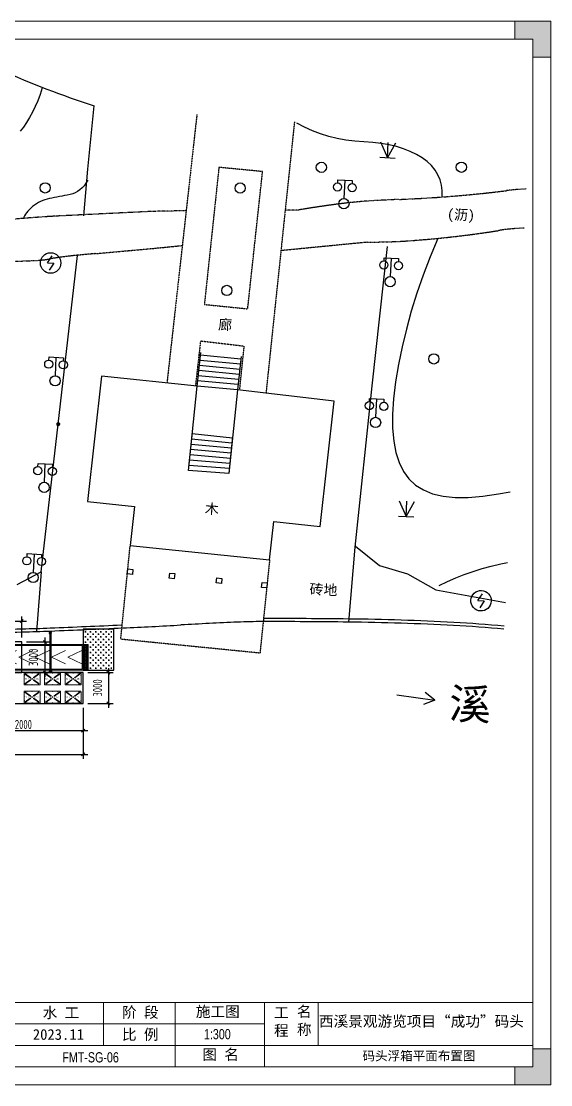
# Model space of a CAD drawing. Header units: millimetres. Extents: x 4 to 2106212, y -117026 to 198097.
# Drawn here: x 1288262 to 1340055, y 86526 to 190477 of the extents above; entities that cross this region are included whole.
import ezdxf
from ezdxf.enums import TextEntityAlignment as Align

# ---------------------------------------------------------------- set-up
doc = ezdxf.new("R2010")
doc.units = ezdxf.units.MM
for name, pattern in [('CENTER', [0.6, 0.375, -0.075, 0.075, -0.075]), ('X32', [1.5, 1, -0.5]), ('X6', [2, 1, -1])]:
    doc.linetypes.add(name, pattern=pattern)
doc.layers.add('HR-pontoon', color=161, linetype='Continuous')
doc.layers.add('粗实线', color=7, linetype='Continuous')
for name, color, linetype, lineweight in [('图框', 7, 'Continuous', 13), ('抱桩器', 1, 'Continuous', 18), ('文本', 3, 'Continuous', 13), ('浮箱', 160, 'Continuous', 20)]:
    doc.layers.add(name, color=color, linetype=linetype, lineweight=lineweight)
doc.styles.add('Arial', font='arial.ttf')
doc.styles.add('hztxt', font='ros1.shx', dxfattribs={"width": 0.8, "bigfont": 'hztxt.shx'})
doc.styles.get("Standard").update_dxf_attribs({"font": 'arial.ttf'})
doc.styles.add('宋体', font='')
doc.styles.get('宋体').set_extended_font_data('SimSun')
doc.linetypes.add('10422', pattern='A,2,[150,AAA.SHX,S=1,R=0,X=0,Y=1],2,[177,AAA.SHX,S=1,R=0,X=0,Y=0.8],1e-09', length=4)
doc.linetypes.add('444', pattern='A,4.5,[145,AAA.SHX,S=1,R=0,X=0,Y=1],4.5,-0.5,[146,AAA.SHX,S=1,R=0,X=0,Y=0],-0.5', length=10)
doc.dimstyles.new('DIM-300', dxfattribs={"dimscale": 300, "dimtxt": 3, "dimasz": 1, "dimexe": 1.5, "dimexo": 1.5, "dimgap": 0.5, "dimtad": 1, "dimdec": 0, "dimzin": 0, "dimdsep": 46, "dimtxsty": 'hztxt', "dimblk": 'OBLIQUE', "dimcen": 0, "dimdle": 1.5, "dimclrd": 9, "dimclre": 9, "dimclrt": 6, "dimadec": 0, "dimazin": 0, "dimtfac": 1, "dimtdec": 0, "dimtix": 1, "dimtofl": 0, "dimtmove": 2, "dimatfit": 0, "dimfxl": 5, "dimtolj": 1, "dimtzin": 0, "dimarcsym": 0})
pattern_1 = [(135, (-669974.417, -109419.865), (5e-15, 84.852814), [50, -70]), (135, (-669974.417, -109398.65), (5e-15, 84.852814), [20, -100]), (135, (-669995.63, -109419.865), (5e-15, 84.852814), [20, -100])]
pattern_2 = [(135, (-673974.717, -109419.865), (5e-15, 84.852814), [50, -70]), (135, (-673974.717, -109398.65), (5e-15, 84.852814), [20, -100]), (135, (-673995.93, -109419.865), (5e-15, 84.852814), [20, -100])]
pattern_3 = [(225, (43212.285, 45564.743), (4.49012806, -4.49012806), []), (225, (43207.795, 45564.743), (4.49012806, -4.49012806), [7.9375, -1.5875, 0, -1.5875])]
pattern_4 = [(225, (-344287.005, -129412.7357), (4.49012806, -4.49012806), []), (225, (-344291.495, -129412.7357), (4.49012806, -4.49012806), [7.9375, -1.5875, 0, -1.5875])]

# ---------------------------------------------------------------- blocks, each defined once
blk = doc.blocks.new('_Oblique')
at = {"color": 0, "linetype": 'ByBlock', "lineweight": -2}
blk.add_line((-0.5, -0.5), (0.5, 0.5), dxfattribs=at)
blk = doc.blocks.new('*D83')
at = {"color": 9, "lineweight": -2, "transparency": 16777216}
for p, q in [((1282315, 130255), (1282315, 132304)), ((1288315, 130255), (1288315, 132304)), ((1281865, 131854), (1288765, 131854))]:
    blk.add_line(p, q, dxfattribs=at)
at = {"layer": 'Defpoints', "color": 0, "transparency": 16777216}
for p in [(1288315, 131854), (1282315, 129805), (1288315, 129805)]:
    blk.add_point(p, dxfattribs=at)
at = {"color": 9, "lineweight": -2, "transparency": 16777216, "xscale": 300, "yscale": 300, "zscale": 300, "rotation": 180}
blk.add_blockref('_Oblique', (1282315, 131854), dxfattribs=at)
at = {"color": 9, "lineweight": -2, "transparency": 16777216, "xscale": 300, "yscale": 300, "zscale": 300}
blk.add_blockref('_Oblique', (1288315, 131854), dxfattribs=at)
at = {"color": 6, "transparency": 16777216, "insert": (1285315, 132454), "char_height": 900, "attachment_point": 5, "style": 'hztxt'}
blk.add_mtext('\\A1;6000', dxfattribs=at)
blk = doc.blocks.new('*U581')
at = {"layer": '抱桩器'}
h = blk.add_hatch(dxfattribs=at)
h.set_pattern_fill('GOST_GLASS', color=252, scale=10, angle=90)
h.set_pattern_definition(pattern_1)
h.paths.add_polyline_path([(-3750, 1250), (-3750, -1250), (-4750, -1250), (-4750, 1250)])
h = blk.add_hatch(dxfattribs=at)
h.set_pattern_fill('GOST_GLASS', color=252, scale=10, angle=90)
h.set_pattern_definition(pattern_2)
h.paths.add_polyline_path([(4250, 1250), (4250, -1250), (4750, -1250), (4750, 1250)])
at = {"layer": '抱桩器', "color": 252}
for points in [[(-3750, 1250), (-3750, -1250), (-4750, -1250), (-4750, 1250)], [(4250, -1250), (-3750, -1250), (-3750, 1250), (4250, 1250)], [(4150, -1150), (-3650, -1150), (-3650, 1150), (4150, 1150)], [(4250, 1250), (4250, -1250), (4750, -1250), (4750, 1250)]]:
    blk.add_lwpolyline(points, close=True, dxfattribs=at)
for points in [[(-2284, -650), (-3634, 0), (-2284, 650)], [(-684, -650), (-2034, 0), (-684, 650)], [(916, -650), (-434, 0), (916, 650)], [(2516, -650), (1166, 0), (2516, 650)], [(4116, -650), (2766, 0), (4116, 650)]]:
    blk.add_lwpolyline(points, dxfattribs=at)
blk = doc.blocks.new('*U582')
at = {"color": 0, "linetype": 'ByBlock', "lineweight": -2, "transparency": 16777216}
blk.add_blockref('*U581', (0, 0), dxfattribs=at)
blk = doc.blocks.new('*U583')
at = {"layer": '抱桩器'}
h = blk.add_hatch(dxfattribs=at)
h.set_pattern_fill('GOST_GLASS', color=252, scale=10, angle=90)
h.set_pattern_definition(pattern_1)
h.paths.add_polyline_path([(-3750, 1250), (-3750, -1250), (-4750, -1250), (-4750, 1250)])
h = blk.add_hatch(dxfattribs=at)
h.set_pattern_fill('GOST_GLASS', color=252, scale=10, angle=90)
h.set_pattern_definition(pattern_2)
h.paths.add_polyline_path([(4250, 1250), (4250, -1250), (4750, -1250), (4750, 1250)])
at = {"layer": '抱桩器', "color": 252}
for points in [[(-3750, 1250), (-3750, -1250), (-4750, -1250), (-4750, 1250)], [(4250, -1250), (-3750, -1250), (-3750, 1250), (4250, 1250)], [(4150, -1150), (-3650, -1150), (-3650, 1150), (4150, 1150)], [(4250, 1250), (4250, -1250), (4750, -1250), (4750, 1250)]]:
    blk.add_lwpolyline(points, close=True, dxfattribs=at)
for points in [[(-2284, -650), (-3634, 0), (-2284, 650)], [(-684, -650), (-2034, 0), (-684, 650)], [(916, -650), (-434, 0), (916, 650)], [(2516, -650), (1166, 0), (2516, 650)], [(4116, -650), (2766, 0), (4116, 650)]]:
    blk.add_lwpolyline(points, dxfattribs=at)
blk = doc.blocks.new('*U584')
at = {"color": 0, "linetype": 'ByBlock', "lineweight": -2, "transparency": 16777216}
blk.add_blockref('*U583', (0, 0), dxfattribs=at)
blk = doc.blocks.new('MT-ZP')
h = blk.add_hatch()
h.set_pattern_fill('CROSS', color=252, scale=40)
h.paths.add_polyline_path([(680224, 262476), (680224, 260976), (680724, 260976), (680724, 258476), (683224, 258476), (683224, 262476)])
h = blk.add_hatch()
h.set_pattern_fill('CROSS', color=252, scale=40)
h.set_pattern_definition([(0, (46060, 0), (254, 254), [127, -381]), (90, (46123.5, -63.5), (-254, 254), [127, -381])])
h.paths.add_polyline_path([(726284, 262476), (726284, 260976), (726784, 260976), (726784, 258476), (729284, 258476), (729284, 262476)])
at = {"layer": 'HR-pontoon', "color": 252}
for points in [[(680224, 258476), (683224, 258476), (683224, 262476), (680224, 262476)], [(726284, 258476), (729284, 258476), (729284, 262476), (726284, 262476)], [(668224, 261226), (668224, 258226), (674224, 258226), (674224, 261226)], [(714284, 261226), (714284, 258226), (720284, 258226), (720284, 261226)], [(656209, 258226), (656209, 255226), (668209, 255226), (668209, 258226)], [(668224, 258226), (668224, 255226), (680224, 255226), (680224, 258226)], [(680239, 258226), (680239, 255226), (692239, 255226), (692239, 258226)], [(692254, 258226), (692254, 255226), (702254, 255226), (702254, 258226)], [(702269, 258226), (702269, 255226), (714269, 255226), (714269, 258226)], [(714284, 258226), (714284, 255226), (726284, 255226), (726284, 258226)]]:
    blk.add_lwpolyline(points, close=True, dxfattribs=at)
at = {"color": 252}
for name, p in [('*U582', (675974, 259726)), ('*U584', (722034, 259726))]:
    blk.add_blockref(name, p, dxfattribs=at)
blk = doc.blocks.new('*U81')
blk.add_blockref('MT-ZP', (-692747, -252919))
blk = doc.blocks.new('*U82')
at = {"color": 0, "linetype": 'ByBlock', "lineweight": -2, "transparency": 16777216}
blk.add_blockref('*U81', (0, 0), dxfattribs=at)
blk = doc.blocks.new('*D533')
at = {"color": 9, "lineweight": -2, "transparency": 16777216}
for p, q in [((1296787, 127255), (1296787, 123355)), ((1294765, 126805), (1297237, 126805)), ((1294765, 123805), (1297237, 123805))]:
    blk.add_line(p, q, dxfattribs=at)
at = {"layer": 'Defpoints', "color": 0, "transparency": 16777216}
for p in [(1294315, 126805), (1294315, 123805), (1296787, 123805)]:
    blk.add_point(p, dxfattribs=at)
at = {"color": 9, "lineweight": -2, "transparency": 16777216, "xscale": 300, "yscale": 300, "zscale": 300}
for p, rotation in [((1296787, 126805), 90), ((1296787, 123805), 270)]:
    blk.add_blockref('_Oblique', p, dxfattribs=dict(at, rotation=rotation))
at = {"color": 6, "transparency": 16777216, "insert": (1295724, 125305), "char_height": 900, "attachment_point": 5, "rotation": 90, "style": 'hztxt'}
blk.add_mtext('\\A1;3000', dxfattribs=at)
blk = doc.blocks.new('*D540')
at = {"color": 9, "lineweight": -2, "transparency": 16777216}
for p, q in [((1282315, 123355), (1282315, 120688)), ((1294315, 123355), (1294315, 120688)), ((1281865, 121138), (1294765, 121138))]:
    blk.add_line(p, q, dxfattribs=at)
at = {"layer": 'Defpoints', "color": 0, "transparency": 16777216}
for p in [(1282315, 123805), (1294315, 123805), (1294315, 121138)]:
    blk.add_point(p, dxfattribs=at)
at = {"color": 9, "lineweight": -2, "transparency": 16777216, "xscale": 300, "yscale": 300, "zscale": 300, "rotation": 180}
blk.add_blockref('_Oblique', (1282315, 121138), dxfattribs=at)
at = {"color": 9, "lineweight": -2, "transparency": 16777216, "xscale": 300, "yscale": 300, "zscale": 300}
blk.add_blockref('_Oblique', (1294315, 121138), dxfattribs=at)
at = {"color": 6, "transparency": 16777216, "insert": (1288315, 121738), "char_height": 900, "attachment_point": 5, "style": 'hztxt'}
blk.add_mtext('\\A1;12000', dxfattribs=at)
blk = doc.blocks.new('*D534')
at = {"color": 9, "lineweight": -2, "transparency": 16777216}
for p, q in [((1224240, 123355), (1224240, 118370)), ((1294315, 123355), (1294315, 118370)), ((1223790, 118820), (1294765, 118820))]:
    blk.add_line(p, q, dxfattribs=at)
at = {"layer": 'Defpoints', "color": 0, "transparency": 16777216}
for p in [(1224240, 123805), (1294315, 123805), (1294315, 118820)]:
    blk.add_point(p, dxfattribs=at)
at = {"color": 9, "lineweight": -2, "transparency": 16777216, "xscale": 300, "yscale": 300, "zscale": 300, "rotation": 180}
blk.add_blockref('_Oblique', (1224240, 118820), dxfattribs=at)
at = {"color": 9, "lineweight": -2, "transparency": 16777216, "xscale": 300, "yscale": 300, "zscale": 300}
blk.add_blockref('_Oblique', (1294315, 118820), dxfattribs=at)
at = {"color": 6, "transparency": 16777216, "insert": (1259278, 119420), "char_height": 900, "attachment_point": 5, "style": 'hztxt'}
blk.add_mtext('\\A1;70075', dxfattribs=at)
blk = doc.blocks.new('*U1997')
h = blk.add_hatch()
h.set_pattern_fill('ANSI35', color=4, angle=180)
h.set_pattern_definition(pattern_3)
h.paths.add_polyline_path([(24, -89), (36, -89), (36, -67), (24, -67)])
h.paths.add_polyline_path([(24, -31), (36, -31), (36, 11), (24, 11)])
h.paths.add_polyline_path([(-100, 11), (100, 11), (100, 21), (-100, 21)])
h.paths.add_polyline_path([(-36, -31), (-24, -31), (-24, 11), (-36, 11)])
h.paths.add_polyline_path([(-36, -89), (-24, -89), (-24, -67), (-36, -67)])
h = blk.add_hatch()
h.set_pattern_fill('ANSI35', color=4, angle=180)
h.set_pattern_definition(pattern_4)
h.paths.add_polyline_path([(-129, -116), (-150, -116), (-150, -104), (-129, -104)])
h.paths.add_polyline_path([(111, -116), (-111, -116), (-111, -104), (111, -104)])
h.paths.add_polyline_path([(150, -116), (129, -116), (129, -104), (150, -104)])
h.paths.add_polyline_path([(66, -104), (54, -104), (54, -67), (66, -67)])
h.paths.add_polyline_path([(66, -31), (54, -31), (54, -4), (66, -4)])
h.paths.add_polyline_path([(6, -31), (-6, -31), (-6, -4), (6, -4)])
h.paths.add_polyline_path([(6, -104), (-6, -104), (-6, -67), (6, -67)])
h.paths.add_polyline_path([(-54, -104), (-66, -104), (-66, -67), (-54, -67)])
h.paths.add_polyline_path([(-54, -31), (-66, -31), (-66, -4), (-54, -4)])
at = {"color": 4}
for points in [[(100, 11), (-100, 11), (-100, 21), (100, 21), (100, 11)], [(-36, -89), (-36, 11), (-24, 11), (-24, -89), (-36, -89)], [(24, -89), (24, 11), (36, 11), (36, -89), (24, -89)], [(150, -116), (-150, -116), (-150, -104), (150, -104), (150, -116)], [(-66, -104), (-66, -4), (-54, -4), (-54, -104), (-66, -104)], [(-6, -104), (-6, -4), (6, -4), (6, -104), (-6, -104)], [(54, -104), (54, -4), (66, -4), (66, -104), (54, -104)]]:
    blk.add_lwpolyline(points, dxfattribs=at)
at = {"layer": 'Defpoints', "color": 4}
for points in [[(-100, 21), (-50, 21), (-50, 121), (-100, 21)], [(100, 21), (50, 21), (50, 121), (100, 21)]]:
    blk.add_lwpolyline(points, dxfattribs=at)
at = {"layer": 'Defpoints', "color": 4, "linetype": 'CENTER', "ltscale": 2}
for points in [[(-129, -116), (-111, -116), (-111, -104), (-129, -104)], [(-66, -31), (-54, -31), (-54, -67), (-66, -67)], [(-36, -31), (-24, -31), (-24, -67), (-36, -67)], [(-6, -31), (6, -31), (6, -67), (-6, -67)], [(24, -31), (36, -31), (36, -67), (24, -67)], [(54, -31), (66, -31), (66, -67), (54, -67)], [(129, -116), (111, -116), (111, -104), (129, -104)]]:
    blk.add_lwpolyline(points, close=True, dxfattribs=at)
for points in [[(-120, -99), (-120, -111), (-120, -121)], [(-66, -49), (66, -49)], [(-66, -49), (66, -49)], [(120, -99), (120, -111), (120, -121)]]:
    blk.add_lwpolyline(points, dxfattribs=at)
blk = doc.blocks.new('*U2004')
at = {"layer": '粗实线', "color": 0, "linetype": 'ByBlock', "lineweight": -2, "transparency": 16777216}
blk.add_blockref('*U1997', (0, 0), dxfattribs=at)
blk = doc.blocks.new('*U2005')
h = blk.add_hatch()
h.set_pattern_fill('ANSI35', color=4, angle=180)
h.set_pattern_definition(pattern_3)
h.paths.add_polyline_path([(24, -89), (36, -89), (36, -67), (24, -67)])
h.paths.add_polyline_path([(24, -31), (36, -31), (36, 11), (24, 11)])
h.paths.add_polyline_path([(-100, 11), (100, 11), (100, 21), (-100, 21)])
h.paths.add_polyline_path([(-36, -31), (-24, -31), (-24, 11), (-36, 11)])
h.paths.add_polyline_path([(-36, -89), (-24, -89), (-24, -67), (-36, -67)])
h = blk.add_hatch()
h.set_pattern_fill('ANSI35', color=4, angle=180)
h.set_pattern_definition(pattern_4)
h.paths.add_polyline_path([(-129, -116), (-150, -116), (-150, -104), (-129, -104)])
h.paths.add_polyline_path([(111, -116), (-111, -116), (-111, -104), (111, -104)])
h.paths.add_polyline_path([(150, -116), (129, -116), (129, -104), (150, -104)])
h.paths.add_polyline_path([(66, -104), (54, -104), (54, -67), (66, -67)])
h.paths.add_polyline_path([(66, -31), (54, -31), (54, -4), (66, -4)])
h.paths.add_polyline_path([(6, -31), (-6, -31), (-6, -4), (6, -4)])
h.paths.add_polyline_path([(6, -104), (-6, -104), (-6, -67), (6, -67)])
h.paths.add_polyline_path([(-54, -104), (-66, -104), (-66, -67), (-54, -67)])
h.paths.add_polyline_path([(-54, -31), (-66, -31), (-66, -4), (-54, -4)])
at = {"color": 4}
for points in [[(100, 11), (-100, 11), (-100, 21), (100, 21), (100, 11)], [(-36, -89), (-36, 11), (-24, 11), (-24, -89), (-36, -89)], [(24, -89), (24, 11), (36, 11), (36, -89), (24, -89)], [(150, -116), (-150, -116), (-150, -104), (150, -104), (150, -116)], [(-66, -104), (-66, -4), (-54, -4), (-54, -104), (-66, -104)], [(-6, -104), (-6, -4), (6, -4), (6, -104), (-6, -104)], [(54, -104), (54, -4), (66, -4), (66, -104), (54, -104)]]:
    blk.add_lwpolyline(points, dxfattribs=at)
at = {"layer": 'Defpoints', "color": 4}
for points in [[(-100, 21), (-50, 21), (-50, 121), (-100, 21)], [(100, 21), (50, 21), (50, 121), (100, 21)]]:
    blk.add_lwpolyline(points, dxfattribs=at)
at = {"layer": 'Defpoints', "color": 4, "linetype": 'CENTER', "ltscale": 2}
for points in [[(-129, -116), (-111, -116), (-111, -104), (-129, -104)], [(-66, -31), (-54, -31), (-54, -67), (-66, -67)], [(-36, -31), (-24, -31), (-24, -67), (-36, -67)], [(-6, -31), (6, -31), (6, -67), (-6, -67)], [(24, -31), (36, -31), (36, -67), (24, -67)], [(54, -31), (66, -31), (66, -67), (54, -67)], [(129, -116), (111, -116), (111, -104), (129, -104)]]:
    blk.add_lwpolyline(points, close=True, dxfattribs=at)
for points in [[(-120, -99), (-120, -111), (-120, -121)], [(-66, -49), (66, -49)], [(-66, -49), (66, -49)], [(120, -99), (120, -111), (120, -121)]]:
    blk.add_lwpolyline(points, dxfattribs=at)
blk = doc.blocks.new('*U1996')
at = {"layer": '粗实线', "color": 0, "linetype": 'ByBlock', "lineweight": -2, "transparency": 16777216}
blk.add_blockref('*U2005', (0, 0), dxfattribs=at)
blk = doc.blocks.new('*U1971')
at = {"layer": '粗实线', "color": 4}
for points in [[(-50, 1863), (-50, -1863)], [(50, 1863), (50, -1863)]]:
    blk.add_lwpolyline(points, dxfattribs=at)
at = {"layer": '粗实线', "color": 4, "xscale": -1, "rotation": 179.9999997006857}
blk.add_blockref('*U1996', (0, 1884), dxfattribs=at)
at = {"layer": '粗实线', "color": 4, "rotation": 359.9999997006856}
blk.add_blockref('*U2004', (0, -1884), dxfattribs=at)
blk = doc.blocks.new('*U1972')
at = {"color": 0, "linetype": 'ByBlock', "lineweight": -2, "transparency": 16777216}
blk.add_blockref('*U1971', (0, 0), dxfattribs=at)
blk = doc.blocks.new('jytkjyk')
at = {"layer": '粗实线', "color": 252, "linetype": 'Continuous'}
for p, q in [((520520, 184016, 15000), (520511, 183981, 15000)), ((520304, 183327, 15000), (520074, 182711, 15000)), ((520511, 183981, 15000), (520304, 183327, 15000)), ((519824, 182131, 15000), (519560, 181584, 15000)), ((520074, 182711, 15000), (519824, 182131, 15000)), ((519281, 181070, 15000), (518988, 180589, 15000)), ((519560, 181584, 15000), (519281, 181070, 15000)), ((518680, 180142, 15000), (518357, 179728, 15000)), ((518988, 180589, 15000), (518680, 180142, 15000)), ((546162, 180127, 14000), (545403, 180523, 14000)), ((546939, 179780, 14000), (546162, 180127, 14000)), ((547733, 179479, 14000), (546939, 179780, 14000)), ((548545, 179227, 14000), (547733, 179479, 14000)), ((549374, 179021, 14000), (548545, 179227, 14000)), ((550221, 178863, 14000), (549374, 179021, 14000)), ((551086, 178753, 14000), (550221, 178863, 14000)), ((551968, 178690, 14000), (551086, 178753, 14000)), ((552837, 178631, 14000), (551968, 178690, 14000)), ((553661, 178533, 14000), (552837, 178631, 14000)), ((554441, 178397, 14000), (553661, 178533, 14000)), ((555176, 178221, 14000), (554441, 178397, 14000)), ((555866, 178006, 14000), (555176, 178221, 14000)), ((556512, 177753, 14000), (555866, 178006, 14000)), ((557113, 177460, 14000), (556512, 177753, 14000)), ((557669, 177128, 14000), (557113, 177460, 14000)), ((558167, 176762, 14000), (557669, 177128, 14000)), ((558592, 176365, 14000), (558167, 176762, 14000)), ((558945, 175937, 14000), (558592, 176365, 14000)), ((559225, 175479, 14000), (558945, 175937, 14000)), ((524789, 174653, 14000), (524604, 174402, 14000)), ((524960, 174934, 14000), (524789, 174653, 14000)), ((559433, 174990, 14000), (559225, 175479, 14000)), ((559567, 174470, 14000), (559433, 174990, 14000)), ((523492, 173604, 14000), (523232, 173536, 14000)), ((523740, 173703, 14000), (523492, 173604, 14000)), ((523975, 173832, 14000), (523740, 173703, 14000)), ((524198, 173992, 14000), (523975, 173832, 14000)), ((524407, 174182, 14000), (524198, 173992, 14000)), ((524604, 174402, 14000), (524407, 174182, 14000)), ((559630, 173920, 14000), (559567, 174470, 14000)), ((559619, 173339, 14000), (559630, 173920, 14000)), ((519944, 172642, 14000), (519751, 172508, 14000)), ((520143, 172762, 14000), (519944, 172642, 14000)), ((520348, 172868, 14000), (520143, 172762, 14000)), ((520559, 172961, 14000), (520348, 172868, 14000)), ((520776, 173039, 14000), (520559, 172961, 14000)), ((521000, 173103, 14000), (520776, 173039, 14000)), ((521230, 173153, 14000), (521000, 173103, 14000)), ((521466, 173196, 14000), (521230, 173153, 14000)), ((521705, 173241, 14000), (521466, 173196, 14000)), ((521949, 173287, 14000), (521705, 173241, 14000)), ((522197, 173335, 14000), (521949, 173287, 14000)), ((522449, 173383, 14000), (522197, 173335, 14000)), ((522706, 173433, 14000), (522449, 173383, 14000)), ((522967, 173484, 14000), (522706, 173433, 14000)), ((523232, 173536, 14000), (522967, 173484, 14000)), ((518874, 171616, 14000), (518789, 171475, 14000)), ((518976, 171759, 14000), (518874, 171616, 14000)), ((519097, 171905, 14000), (518976, 171759, 14000)), ((519235, 172054, 14000), (519097, 171905, 14000)), ((519391, 172205, 14000), (519235, 172054, 14000)), ((519565, 172359, 14000), (519391, 172205, 14000)), ((519751, 172508, 14000), (519565, 172359, 14000)), ((518722, 171336, 14000), (518673, 171201, 14000)), ((518789, 171475, 14000), (518722, 171336, 14000)), ((559196, 169242, 14000), (558452, 167449, 14000)), ((558452, 167449, 14000), (557773, 165668, 14000)), ((557773, 165668, 14000), (557160, 163898, 14000)), ((557160, 163898, 14000), (556613, 162140, 14000)), ((556613, 162140, 14000), (556131, 160394, 14000)), ((556131, 160394, 14000), (555714, 158660, 14000)), ((535655, 154816, 100000), (536037, 158097, 100000)), ((555714, 158660, 14000), (555362, 156937, 14000)), ((539892, 156944, 100000), (535948, 157332, 100000)), ((539950, 157441, 100000), (536007, 157835, 100000)), ((539981, 157700, 100000), (539603, 154460, 100000)), ((539777, 155951, 100000), (535831, 156326, 100000)), ((539835, 156447, 100000), (535889, 156829, 100000)), ((555362, 156937, 14000), (555076, 155226, 14000)), ((526311, 155798), (524948, 143544)), ((535655, 154816), (526311, 155798)), ((539661, 154957, 100000), (535713, 155320, 100000)), ((539719, 155454, 100000), (535772, 155823, 100000)), ((555076, 155226, 14000), (554875, 153586, 14000)), ((534818, 146557), (535655, 154816)), ((539603, 154460, 100000), (535655, 154816, 100000)), ((539603, 154460), (538772, 146259)), ((549054, 153328), (539603, 154460)), ((547694, 141086), (549054, 153328)), ((554875, 153586, 14000), (554778, 152076, 14000)), ((554778, 152076, 14000), (554785, 150697, 14000)), ((534818, 146557, 100000), (535197, 150301, 100000)), ((539125, 149742, 100000), (535181, 150137, 100000)), ((539141, 149901, 100000), (538772, 146259, 100000)), ((554785, 150697, 14000), (554896, 149447, 14000)), ((539024, 148747, 100000), (535077, 149114, 100000)), ((539074, 149244, 100000), (535129, 149625, 100000)), ((554896, 149447, 14000), (555111, 148328, 14000)), ((538923, 147751, 100000), (534973, 148091, 100000)), ((538974, 148249, 100000), (535025, 148603, 100000)), ((555111, 148328, 14000), (555431, 147338, 14000)), ((538822, 146756, 100000), (534870, 147069, 100000)), ((538873, 147254, 100000), (534922, 147580, 100000)), ((555431, 147338, 14000), (555854, 146479, 14000)), ((538772, 146259), (534818, 146557)), ((538772, 146259, 100000), (534818, 146557, 100000)), ((555854, 146479, 14000), (556381, 145750, 14000)), ((556381, 145750, 14000), (557025, 145146, 14000)), ((557025, 145146, 14000), (557798, 144662, 14000)), ((557798, 144662, 14000), (558700, 144299, 14000)), ((524948, 143544), (529528, 143049)), ((558700, 144299, 14000), (559732, 144056, 14000)), ((559732, 144056, 14000), (560892, 143933, 14000)), ((560892, 143933, 14000), (562182, 143930, 14000)), ((562182, 143930, 14000), (563601, 144048, 14000)), ((563601, 144048, 14000), (565149, 144286, 14000)), ((565149, 144286, 14000), (566297, 144484, 14000)), ((529528, 143049), (529116, 139230)), ((542754, 137819), (543159, 141576)), ((543159, 141576), (547694, 141086)), ((529116, 139230), (542754, 137819)), ((563540, 136981, 13000), (564439, 137228, 13000)), ((564439, 137228, 13000), (565358, 137448, 13000)), ((565358, 137448, 13000), (566017, 137583, 13000)), ((528836, 136455, 13551), (528886, 136952, 13551)), ((529333, 136404, 13551), (528836, 136455, 13551)), ((528886, 136952, 13551), (529384, 136902, 13551)), ((529384, 136902, 13551), (529333, 136404, 13551)), ((532932, 136042, 13551), (532982, 136539, 13551)), ((532982, 136539, 13551), (533480, 136489, 13551)), ((533480, 136489, 13551), (533430, 135992, 13551)), ((560963, 136071, 13000), (561802, 136402, 13000)), ((561802, 136402, 13000), (562661, 136705, 13000)), ((562661, 136705, 13000), (563540, 136981, 13000)), ((533430, 135992, 13551), (532932, 136042, 13551)), ((537538, 135578, 13551), (537588, 136075, 13551)), ((538035, 135528, 13551), (537538, 135578, 13551)), ((537588, 136075, 13551), (538085, 136025, 13551)), ((538085, 136025, 13551), (538035, 135528, 13551)), ((541973, 135131, 13551), (542023, 135629, 13551)), ((542023, 135629, 13551), (542520, 135579, 13551)), ((542520, 135579, 13551), (542470, 135081, 13551)), ((559346, 135325, 13000), (560145, 135712, 13000)), ((560145, 135712, 13000), (560963, 136071, 13000)), ((542470, 135081, 13551), (541973, 135131, 13551)), ((558926, 124125, 100000), (557982, 124865, 100000)), ((555214, 124652, 100000), (558926, 124125, 100000)), ((558926, 124125, 100000), (557813, 123677, 100000))]:
    blk.add_line(p, q, dxfattribs=at)
at = {"layer": '粗实线', "color": 252}
for p, q in [((524969, 176031, 13824), (525589, 182211, 13824)), ((553607, 178677, 100000), (554282, 177142, 100000)), ((554282, 177142, 100000), (554356, 178640, 100000)), ((554282, 177142, 100000), (555105, 178603, 100000)), ((553533, 177179, 100000), (555031, 177105, 100000)), ((524568, 171459, 13824), (524969, 176031, 13824)), ((549422, 174677, 100000), (549436, 174977, 100000)), ((549436, 174977, 100000), (550835, 174905, 100000)), ((550046, 173143, 100000), (550135, 174941, 100000)), ((550835, 174905, 100000), (550820, 174606, 100000)), ((554248, 168468), (552744, 154850)), ((522079, 151097), (523960, 167574)), ((553952, 167054, 100000), (553967, 167353, 100000)), ((553967, 167353, 100000), (555365, 167282, 100000)), ((554577, 165520, 100000), (554666, 167318, 100000)), ((555365, 167282, 100000), (555350, 166982, 100000)), ((521173, 157364, 100000), (521187, 157663, 100000)), ((521187, 157663, 100000), (522586, 157592, 100000)), ((521798, 155830, 100000), (521887, 157628, 100000)), ((522586, 157592, 100000), (522571, 157292, 100000)), ((552744, 154850), (551106, 139068)), ((552523, 153301, 100000), (552538, 153601, 100000)), ((552538, 153601, 100000), (553936, 153529, 100000)), ((553148, 151767, 100000), (553237, 153565, 100000)), ((553936, 153529, 100000), (553921, 153230, 100000)), ((520395, 136674), (522079, 151097)), ((520096, 146953, 100000), (520110, 147252, 100000)), ((520110, 147252, 100000), (521509, 147181, 100000)), ((520720, 145419, 100000), (520810, 147217, 100000)), ((521509, 147181, 100000), (521494, 146881, 100000)), ((555444, 143613, 100000), (556119, 142078, 100000)), ((556119, 142078, 100000), (556194, 143576, 100000)), ((556119, 142078, 100000), (556943, 143539, 100000)), ((555370, 142115, 100000), (556868, 142041, 100000)), ((519031, 138139, 100000), (519046, 138439, 100000)), ((519046, 138439, 100000), (520444, 138367, 100000)), ((519656, 136605, 100000), (519745, 138403, 100000)), ((520444, 138367, 100000), (520429, 138068, 100000)), ((551106, 139068), (550470, 131750)), ((551160, 139178), (553494, 137282)), ((553494, 137282), (556240, 136458)), ((518065, 135433), (520395, 136674)), ((520395, 136674, 13497), (519938, 130825, 13497)), ((556240, 136458), (559025, 134901)), ((559025, 134901), (565840, 133648)), ((563138, 133847, 100000), (563571, 134519, 100000)), ((563138, 133847, 100000), (563738, 133818, 100000)), ((563738, 133818, 100000), (563304, 133145, 100000))]:
    blk.add_line(p, q, dxfattribs=at)
at = {"layer": '粗实线', "color": 252, "linetype": 'X32'}
for p, q in [((535643, 181354), (532715, 155139)), ((545184, 180642), (542404, 154160)), ((537797, 176196), (536374, 162798)), ((542068, 175784), (537797, 176196)), ((540613, 162368), (542068, 175784)), ((536374, 162798), (540613, 162368)), ((535993, 159205), (535499, 154833)), ((540271, 158706), (535993, 159205)), ((539825, 154434), (540271, 158706)), ((528193, 130070), (529116, 139230)), ((542753, 137818), (541811, 128712)), ((541811, 128712), (528193, 130070))]:
    blk.add_line(p, q, dxfattribs=at)
at = {"layer": '粗实线', "color": 252, "linetype": 'X6'}
for q in [(543964, 168065), (552318, 168880)]:
    blk.add_line((552318, 168880), q, dxfattribs=at)
at = {"layer": '粗实线', "color": 252}
for points in [[(521036, 166865), (521470, 167537)], [(521036, 166865), (521636, 166836)], [(521636, 166836), (521202, 166163)]]:
    blk.add_lwpolyline(points, dxfattribs=at)
at = {"layer": '粗实线', "color": 252, "linetype": 'Continuous', "const_width": 200, "elevation": 13620, "flags": 128}
blk.add_lwpolyline([(521980, 151102, 1), (522179, 151092, 1)], format="xyb", close=True, dxfattribs=at)
at = {"layer": '粗实线', "color": 252}
for centre, radius in [((547816, 176199, 100000), 500), ((561513, 176206, 100000), 500), ((520802, 174189, 100000), 500), ((539872, 174176, 100000), 500), ((549402, 174278, 100000), 400), ((550826, 174206, 100000), 400), ((550022, 172644, 100000), 500), ((521336, 166850, 100000), 1000), ((553932, 166654, 100000), 400), ((555357, 166582, 100000), 400), ((554552, 165020, 100000), 500), ((538576, 164166, 100000), 500), ((521153, 156964, 100000), 400), ((522578, 156892, 100000), 400), ((558820, 157475, 100000), 500), ((521773, 155330, 100000), 500), ((552504, 152902, 100000), 400), ((553928, 152830, 100000), 400), ((553123, 151268, 100000), 500), ((520076, 146553, 100000), 400), ((521501, 146481, 100000), 400), ((520696, 144919, 100000), 500), ((519011, 137740, 100000), 400), ((520436, 137668, 100000), 400), ((519631, 136106, 100000), 500)]:
    blk.add_circle(centre, radius, dxfattribs=at)
blk.add_arc((553793, 269442), 91677, 245.93425, 252.08269, dxfattribs=at)
at = {"layer": '粗实线', "color": 252, "linetype": 'X6'}
for centre, radius, start, end in [((550525, 298448), 125477, 272.85327, 277.05008), ((569095, 148288), 25827, 92.78691, 97.05008), ((561104, 81624), 91725, 96.89136, 99.7838), ((555569, 127424), 45592, 92.78829, 96.89136), ((604870, -884856), 1059072, 92.675032, 92.788293), ((535483, 600250), 427654, 272.67503, 272.85327), ((732506, -4035277), 4211976, 92.744889, 92.866169), ((532415, 138156), 33749, 91.26489, 92.74489), ((540046, -207472), 379462, 90.82352, 91.26489), ((542775, -284601), 456625, 89.65596, 89.81129), ((534961, -36328), 208175, 93.88964, 95.37025), ((524851, 112359), 59145, 92.86617, 93.88965), ((549407, 269125), 100346, 273.60427, 279.04009), ((568262, 150617), 19652, 91.80974, 99.04009), ((436538, 1132068), 968447, 275.64468, 275.785641), ((549107, 367025), 198171, 270.92852, 271.64726), ((554035, 195657), 26732, 271.64726, 273.60427), ((527364, 131188), 36574, 95.43215, 99.66856), ((554030, -149240), 318267, 95.09974, 95.43215), ((293052, 2775119), 2617714, 275.099743, 275.215648), ((521510, 272353), 104543, 275.21565, 275.64468), ((320346, 5330042), 5166818, 272.479398, 272.480512), ((258392, 7212248), 7050007, 272.0776782, 272.123005), ((517336, 227057), 60018, 272.123, 272.15027), ((482441, 1156409), 990025, 272.150267, 272.156982), ((519265, 178722), 11645, 272.15698, 279.66856)]:
    blk.add_arc(centre, radius, start, end, dxfattribs=at)
at = {"layer": '粗实线', "color": 252, "linetype": '444'}
for centre, radius, start, end in [((542414, -548753), 680850, 89.321781, 90.021278), ((547536, -116057), 248124, 86.94216, 89.32178), ((483543, 1700180), 1569483, 271.1187, 271.278791), ((515194, 282309), 151258, 271.27879, 271.79402), ((515741, 264842), 133783, 271.79402, 272.3842), ((374450, 3658298), 3530179, 272.3842, 272.497756), ((554044, 5762), 126131, 84.70045, 86.94216)]:
    blk.add_arc(centre, radius, start, end, dxfattribs=at)
at = {"layer": '粗实线', "color": 252, "linetype": '10422'}
for centre, radius, start, end in [((374450, 3658298), 3530479, 272.3842, 272.499215), ((510643, 537987), 407197, 272.49922, 273.30004), ((556251, -252980), 385084, 92.47654, 93.30004), ((542081, 74632), 57165, 90.03062, 92.47654), ((542414, -548753), 680550, 89.32178, 90.030621), ((547536, -116057), 247824, 86.94216, 89.32178), ((554044, 5762), 125831, 84.69653, 86.94216), ((483543, 1700180), 1569783, 271.1187, 271.278791), ((515194, 282309), 151558, 271.27879, 271.79402), ((515741, 264842), 134083, 271.79402, 272.3842)]:
    blk.add_arc(centre, radius, start, end, dxfattribs=at)
at = {"layer": '粗实线', "color": 252}
blk.add_ellipse((563438, 133832, 100000), major_axis=(741, 671), ratio=1, start_param=5.497787143435147, end_param=11.78097245061473, dxfattribs=at)
blk.add_blockref('*U1972', (521312, 128805))
at = {"layer": '粗实线', "color": 252, "linetype": 'Continuous', "style": '宋体'}
for s, height, p in [('(沥)', 1000, (561476, 171485, 100000)), ('廊', 1000, (538414, 160846, 100000)), ('溪', 3000, (562382, 123781, 100000))]:
    blk.add_text(s, height=height, rotation=357.16432, dxfattribs=at).set_placement(p, align=Align.MIDDLE)
blk.add_text('木', height=1000, rotation=357.16432, dxfattribs=at).set_placement((537782, 142788, 100000), align=Align.MIDDLE_RIGHT)
blk.add_text('砖地', height=1000, rotation=357.16432, dxfattribs=at).set_placement((548023, 134924, 100000), align=Align.MIDDLE_CENTER)
blk = doc.blocks.new('GW-TK')
at = {"layer": '图框', "linetype": 'Continuous', "lineweight": 0}
h = blk.add_hatch(color=256, dxfattribs=at)
h.dxf.hatch_style = 1
h.paths.add_polyline_path([(927593.55, 464715.01), (927593.55, 464710.01), (927598.55, 464710.01), (927598.55, 464705.01), (927603.55, 464705.01), (927603.55, 464715.01)])
h = blk.add_hatch(color=256, dxfattribs=at)
h.dxf.hatch_style = 1
h.paths.add_polyline_path([(927603.55, 464418.01), (927603.55, 464428.01), (927598.55, 464428.01), (927598.55, 464423.01), (927593.55, 464423.01), (927593.55, 464418.01)])
at = {"layer": '图框', "linetype": 'Continuous'}
for p, q in [((927478.55, 464441.02), (927478.55, 464429.01)), ((927498.55, 464441.02), (927498.55, 464423.01)), ((927523.55, 464441.02), (927523.55, 464423.01)), ((927538.55, 464441.02), (927538.55, 464429.01)), ((927383.55, 464435.01), (927523.55, 464435.01)), ((927383.55, 464429.01), (927598.55, 464429.01))]:
    blk.add_line(p, q, dxfattribs=at)
at = {"layer": '图框'}
for points in [[(927183.55, 464715.01), (927603.55, 464715.01), (927603.55, 464418.01), (927183.55, 464418.01)], [(927188.55, 464710.01), (927598.55, 464710.01), (927598.55, 464423.01), (927188.55, 464423.01)]]:
    blk.add_lwpolyline(points, close=True, dxfattribs=at)
at = {"layer": '图框', "linetype": 'Continuous', "lineweight": 0}
for points in [[(927598.55, 464705.01), (927598.55, 464710.01), (927593.55, 464710.01), (927593.55, 464715.01), (927603.55, 464715.01), (927603.55, 464705.01)], [(927598.55, 464428.01), (927598.55, 464423.01), (927593.55, 464423.01), (927593.55, 464418.01), (927603.55, 464418.01), (927603.55, 464428.01)]]:
    blk.add_lwpolyline(points, close=True, dxfattribs=at)
at = {"layer": '图框', "linetype": 'Continuous'}
blk.add_lwpolyline([(927383.55, 464441.02), (927598.55, 464441.02)], dxfattribs=at)
at = {"layer": '图框', "color": 3, "linetype": 'Continuous', "char_height": 3, "attachment_point": 1}
for s, width, insert in [('\\pt9;{\\fSimSun|b0|i0|c134|p2;施工图}', 18.6303, (927504.36, 464439.94)), ('{\\fSimSun|b0|i0|c134|p2;水 工}', 11.224, (927461.55, 464439.63)), ('\\pt9;{\\fSimSun|b0|i0|c134|p2;西溪景观游览项目“成功”码头}', 60.0149, (927538.77, 464437.24)), ('{\\fSimSun|b0|i0|c134|p2;2023.11}', 11.224, (927458.8, 464433.55))]:
    blk.add_mtext_dynamic_manual_height_columns(s, width=width, gutter_width=17.5, heights=[0], dxfattribs=dict(at, insert=insert))
at = {"layer": '图框', "linetype": 'Continuous', "char_height": 3, "attachment_point": 1}
for s, width, insert in [('{\\fSimSun|b0|i0|c134|p2;名 称}', 5.2119, (927532.62, 464439.93)), ('{\\fSimSun|b0|i0|c134|p2;阶 段}', 17.4775, (927483.73, 464439.73)), ('{\\fSimSun|b0|i0|c134|p2;工 程}', 5.2119, (927526.21, 464439.66)), ('{\\fSimSun|b0|i0|c134|p2;比 例}', 10.9146, (927483.71, 464433.55)), ('{\\fSimSun|b0|i0|c134|p2;图 名}', 12.066, (927506.19, 464427.94))]:
    blk.add_mtext_dynamic_manual_height_columns(s, width=width, gutter_width=17.5, heights=[0], dxfattribs=dict(at, insert=insert))
blk = doc.blocks.new('*D2204')
at = {"color": 9, "lineweight": -2, "transparency": 16777216}
for p, q in [((1290578, 130255), (1290578, 126355)), ((1288765, 129805), (1291028, 129805)), ((1288765, 126805), (1291028, 126805))]:
    blk.add_line(p, q, dxfattribs=at)
at = {"layer": 'Defpoints', "color": 0, "transparency": 16777216}
for p in [(1288315, 129805), (1288315, 126805), (1290578, 126805)]:
    blk.add_point(p, dxfattribs=at)
at = {"color": 9, "lineweight": -2, "transparency": 16777216, "xscale": 300, "yscale": 300, "zscale": 300}
for p, rotation in [((1290578, 129805), 90), ((1290578, 126805), 270)]:
    blk.add_blockref('_Oblique', p, dxfattribs=dict(at, rotation=rotation))
at = {"color": 6, "transparency": 16777216, "insert": (1289446, 128305), "char_height": 900, "attachment_point": 5, "rotation": 90, "style": 'hztxt'}
blk.add_mtext('\\A1;3000', dxfattribs=at)
blk = doc.blocks.new('FX')
at = {"layer": '浮箱', "color": 5, "linetype": 'Continuous'}
for p, q in [((1949413, 182036, 0), (1949413, 183096, 0)), ((1949463, 183146, 0), (1950923, 183146, 0)), ((1950973, 183096, 0), (1950973, 182036, 0)), ((1950923, 181986, 0), (1949463, 181986, 0))]:
    blk.add_line(p, q, dxfattribs=at)
at = {"layer": '浮箱', "linetype": 'Continuous'}
for p, q in [((1949413, 182978, 0), (1949413, 182978, 0)), ((1949413, 182973, 0), (1949413, 182973, 0)), ((1949413, 182972, 0), (1949413, 182972, 0)), ((1949413, 182972, 0), (1949413, 182972, 0)), ((1949413, 182972, 0), (1949413, 182972, 0)), ((1949413, 182971, 0), (1949413, 182971, 0)), ((1949413, 182971, 0), (1949413, 182971, 0)), ((1949413, 182967, 0), (1949413, 182967, 0)), ((1950794, 183146, 0), (1950794, 183146, 0)), ((1950799, 183146, 0), (1950799, 183146, 0)), ((1950799, 183146, 0), (1950799, 183146, 0)), ((1950799, 183146, 0), (1950799, 183146, 0)), ((1950800, 183146, 0), (1950800, 183146, 0)), ((1950800, 183146, 0), (1950800, 183146, 0)), ((1950800, 183146, 0), (1950800, 183146, 0)), ((1950805, 183146, 0), (1950805, 183146, 0))]:
    blk.add_line(p, q, dxfattribs=at)
at = {"layer": '浮箱', "color": 1, "linetype": 'CENTER', "ltscale": 9.652}
for p, q in [((1949703, 183121, 0), (1949683, 183121, 0)), ((1949693, 183131, 0), (1949693, 183110, 0)), ((1950203, 183121, 0), (1950183, 183121, 0)), ((1950193, 183131, 0), (1950193, 183110, 0)), ((1950703, 183121, 0), (1950683, 183121, 0)), ((1950693, 183131, 0), (1950693, 183110, 0)), ((1949448, 182916, 0), (1949428, 182916, 0)), ((1949448, 182216, 0), (1949428, 182216, 0)), ((1949438, 182926, 0), (1949438, 182905, 0)), ((1949438, 182226, 0), (1949438, 182205, 0)), ((1949703, 182011, 0), (1949683, 182011, 0)), ((1949693, 182021, 0), (1949693, 182000, 0)), ((1950203, 182011, 0), (1950183, 182011, 0)), ((1950193, 182021, 0), (1950193, 182000, 0)), ((1950703, 182011, 0), (1950683, 182011, 0)), ((1950693, 182021, 0), (1950693, 182000, 0)), ((1950958, 182916, 0), (1950938, 182916, 0)), ((1950958, 182216, 0), (1950938, 182216, 0)), ((1950948, 182926, 0), (1950948, 182905, 0)), ((1950948, 182226, 0), (1950948, 182205, 0))]:
    blk.add_line(p, q, dxfattribs=at)
at = {"layer": '浮箱', "color": 5, "linetype": 'Continuous', "elevation": 0}
for points in [[(1949530, 183014, -1), (1949559, 183054), (1950045, 182703, -0.999989), (1950016, 182662), (1949530, 183014)], [(1950855, 183016, 1), (1950825, 183057), (1950340, 182703, 0.999989), (1950369, 182663), (1950855, 183016)], [(1949530, 182117, 1), (1949559, 182077), (1950045, 182428, 0.999989), (1950016, 182469), (1949530, 182117)], [(1950855, 182115, -1), (1950825, 182075), (1950340, 182428, -0.999989), (1950369, 182468), (1950855, 182115)]]:
    blk.add_lwpolyline(points, format="xyb", dxfattribs=at)
blk.add_lwpolyline([(1950208, 182586), (1950208, 182586)], dxfattribs=at)
at = {"layer": '浮箱', "color": 9, "linetype": 'Continuous'}
for centre in [(1949693, 183121, 0), (1950193, 183121, 0), (1950693, 183121, 0), (1949438, 182916, 0), (1949438, 182216, 0), (1949693, 182011, 0), (1950193, 182011, 0), (1950693, 182011, 0), (1950948, 182916, 0), (1950948, 182216, 0)]:
    blk.add_circle(centre, 7.5, dxfattribs=at)
at = {"layer": '浮箱', "color": 5, "linetype": 'Continuous'}
for radius in [25, 20]:
    blk.add_circle((1950193, 182566, 0), radius, dxfattribs=at)
at = {"layer": '浮箱', "color": 5, "linetype": 'Continuous', "extrusion": (0, 0, -1)}
for centre, start, end in [((-1949463, 183096, 0), 0, 90), ((-1950923, 183096, 0), 90, 180), ((-1949463, 182036, 0), 270, 0), ((-1950923, 182036, 0), 180, 270)]:
    blk.add_arc(centre, 50, start, end, dxfattribs=at)

msp = doc.modelspace()

# ---------------------------------------------------------------- linework, layer by layer
at = {"layer": '浮箱', "linetype": 'Continuous'}
for p, q in [((1290762.9918, 126780.0083, -0.001), (1290762.9918, 126780.1333, -0.001)), ((1290768.4452, 126780.1059, -0.001), (1290768.4452, 126780.0083, -0.001)), ((1290768.7774, 126780.1059, -0.001), (1290768.7774, 126780.0083, -0.001)), ((1290768.7824, 126780.1059, -0.001), (1290768.7824, 126780.0083, -0.001)), ((1290769.4667, 126780.0083, -0.001), (1290769.4667, 126780.1059, -0.001)), ((1290769.6716, 126780.0083, -0.001), (1290769.6716, 126780.1059, -0.001)), ((1290769.7314, 126780.0083, -0.001), (1290769.7314, 126780.1059, -0.001)), ((1290774.5362, 126780.1059, -0.001), (1290774.5362, 126780.0083, -0.001))]:
    msp.add_line(p, q, dxfattribs=at)

# ---------------------------------------------------------------- block references
at = {"xscale": 350, "yscale": 350, "zscale": 350}
msp.add_blockref('GW-TK', (-323321186.7011, -162459777.5503), dxfattribs=at)
for name, p in [('jytkjyk', (769800.0033, -0.0006, 0.001)), ('*U82', (1260777.9797, 121497.9818)), ('FX', (-660872.5045, -56372.5792, 0.0005)), ('FX', (-658862.5045, -56372.5792, 0.0005)), ('FX', (-656852.5045, -56372.5792, 0.0005))]:
    msp.add_blockref(name, p)
at = {"xscale": -1, "rotation": 180}
for p in [(-660872.5045, 306982.5984, 0.0005), (-658862.5045, 306982.5984, 0.0005), (-656852.5045, 306982.5984, 0.0005)]:
    msp.add_blockref('FX', p, dxfattribs=at)

# ---------------------------------------------------------------- texts
at = {"layer": '文本', "style": 'Arial', "width": 0.75}
for s, p in [('1:300', (1306129.5321, 90668.5118)), ('FMT-SG-06', (1292278.1363, 88405.3744))]:
    msp.add_text(s, height=1000, dxfattribs=at).set_placement(p, align=Align.BOTTOM_LEFT)
at = {"layer": '文本', "color": 7, "style": 'Arial'}
msp.add_text('码头浮箱平面布置图', height=900, dxfattribs=at).set_placement((1321637.959, 89348.4092), align=Align.MIDDLE_LEFT)
at = {"layer": '文本', "color": 3, "char_height": 150, "attachment_point": 3, "style": 'hztxt'}
for insert in [(1289941.3248, 126274.9763, -0.0005), (1291951.3248, 126274.9763, -0.0005), (1293961.3248, 126274.9763, -0.0005), (1289941.3248, 124498.9763, -0.0005), (1291951.3248, 124498.9763, -0.0005), (1293961.3248, 124498.9763, -0.0005)]:
    msp.add_mtext('\\pi41.0595;1160 x 1560 x 450          ', dxfattribs=dict(at, insert=insert))

# ---------------------------------------------------------------- dimensions: what is measured, and where the dimension line sits
for base, p1, p2, picture, middle in [((1288315.4629, 131853.5419), (1282315.463, 129805.0104), (1288315.4629, 129805.0104), '*D83', (1285315.4629, 132453.5419)), ((1294315.4629, 118819.9652), (1224240.4635, 123805.0083), (1294315.4629, 123805.0085), '*D534', (1259277.9632, 119419.9652)), ((1294315.4629, 121137.6379), (1282315.4637, 123805.0082), (1294315.4629, 123805.0085), '*D540', (1288315.4633, 121737.6379))]:
    dim = msp.add_linear_dim(base=base, p1=p1, p2=p2, dimstyle='DIM-300')
    dim.commit()
    dim.dimension.update_dxf_attribs({"geometry": picture, "text_midpoint": middle})
for base, p1, p2, angle, picture, middle in [((1290578.4741, 126805.0103), (1288315.4629, 129805.0104), (1288315.4629, 126805.0103), 90, '*D2204', (1289446.4571, 128305.0103)), ((1296786.7788, 123805.0085), (1294315.4629, 126805.0074), (1294315.4629, 123805.0085), 89.9999997, '*D533', (1295723.7514, 125305.0079))]:
    dim = msp.add_linear_dim(base=base, p1=p1, p2=p2, angle=angle, dimstyle='DIM-300')
    dim.commit()
    dim.dimension.update_dxf_attribs({"geometry": picture, "text_midpoint": middle, "dimtype": 160})

doc.saveas('drawing.dxf')
